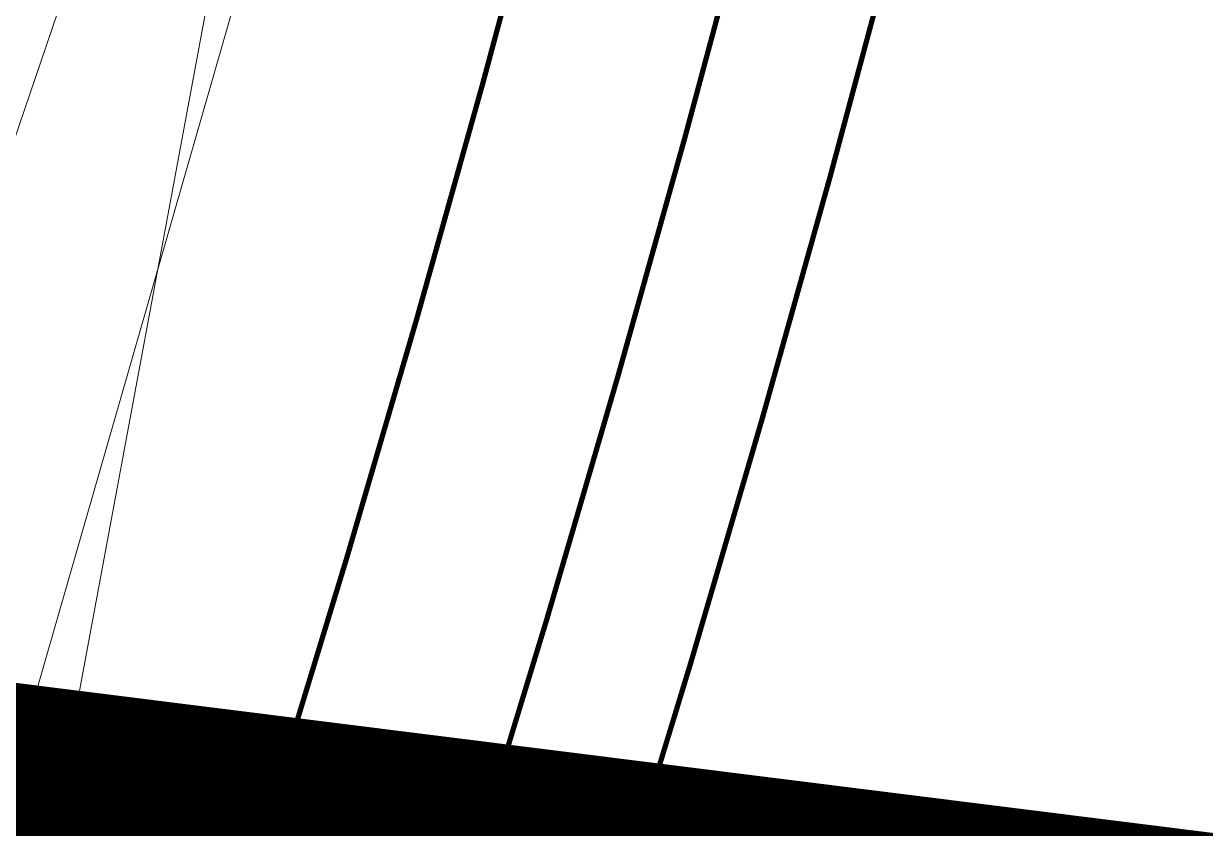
# Model space of a CAD drawing. Header units: metres. Extents: x -4 to 509425, y 7549 to 4732445.
# Drawn here: x 476036.91 to 476054.99, y 4719795.56 to 4719807.86 of the extents above; entities that cross this region are included whole.
import ezdxf

# ---------------------------------------------------------------- set-up
doc = ezdxf.new("R2010")
doc.units = ezdxf.units.M
doc.header["$LTSCALE"] = 0.01
doc.header["$MEASUREMENT"] = 0
doc.linetypes.add('DASHDOT', pattern=[1, 0.5, -0.25, 0, -0.25])
doc.layers.get('0').update_dxf_attribs({"lineweight": 0})
for name, color, linetype in [('_SUBESTACIÓN', 1, 'Continuous'), ('AFECTACION', 7, 'Continuous'), ('NUDO GAROÑA', 211, 'Continuous')]:
    doc.layers.add(name, color=color, linetype=linetype)
doc.layers.add('Dist. Explosiva (Arbolado)', color=68, linetype='Continuous', lineweight=0)
doc.layers.add('Zona No Edificación', color=250, linetype='Continuous', lineweight=0)

msp = doc.modelspace()

# ---------------------------------------------------------------- hatches: boundary and pattern name
at = {"layer": '_SUBESTACIÓN', "transparency": 33554559}
h = msp.add_hatch(color=1, dxfattribs=at)
h.dxf.hatch_style = 1
h.paths.add_polyline_path([(475968.64, 4719805.825), (476089.939, 4719790.615), (476078.169, 4719696.74), (475956.869, 4719711.95)])

# ---------------------------------------------------------------- linework, layer by layer
at = {"color": 252, "linetype": 'Continuous'}
for p, q in [((476049.497, 4719860.846), (476033.775, 4719776.154)), ((476054.747, 4719858.897), (476026.81, 4719776.831)), ((476054.747, 4719858.897), (476030.912, 4719776.143))]:
    msp.add_line(p, q, dxfattribs=at)
at = {"layer": '_SUBESTACIÓN', "color": 1}
msp.add_lwpolyline([(475968.64, 4719805.825), (476089.939, 4719790.615), (476082.477, 4719731.1)], dxfattribs=at)
at = {"layer": 'AFECTACION', "color": 132, "linetype": 'Continuous', "const_width": 0.08}
msp.add_lwpolyline([(476034.015, 4719776.549), (476035.502, 4719780.541), (476036.912, 4719784.475), (476038.248, 4719788.353), (476039.514, 4719792.175), (476040.713, 4719795.944), (476041.847, 4719799.661), (476042.921, 4719803.329), (476043.936, 4719806.947), (476044.896, 4719810.518)], dxfattribs=at)
at = {"layer": 'Dist. Explosiva (Arbolado)', "linetype": 'Continuous', "const_width": 0.08}
msp.add_lwpolyline([(476037.013, 4719775.432), (476038.508, 4719779.443), (476039.931, 4719783.414), (476041.28, 4719787.328), (476042.557, 4719791.187), (476043.768, 4719794.992), (476044.913, 4719798.745), (476045.997, 4719802.447), (476047.022, 4719806.1), (476047.991, 4719809.705)], dxfattribs=at)
at = {"layer": 'NUDO GAROÑA', "color": 1, "const_width": 10}
for points in [[(476020.09, 4719778), (476049.493, 4719860.79)], [(475968.088, 4719801.356), (476089.38, 4719786.15), (476082.478, 4719731.1)]]:
    msp.add_lwpolyline(points, dxfattribs=at)
at = {"layer": 'Zona No Edificación', "linetype": 'DASHDOT', "const_width": 0.08}
msp.add_lwpolyline([(476039.169, 4719774.629), (476040.668, 4719778.654), (476042.101, 4719782.652), (476043.459, 4719786.592), (476044.745, 4719790.477), (476045.963, 4719794.307), (476047.117, 4719798.086), (476048.208, 4719801.813), (476049.24, 4719805.491), (476050.215, 4719809.121)], dxfattribs=at)

doc.saveas('drawing.dxf')
